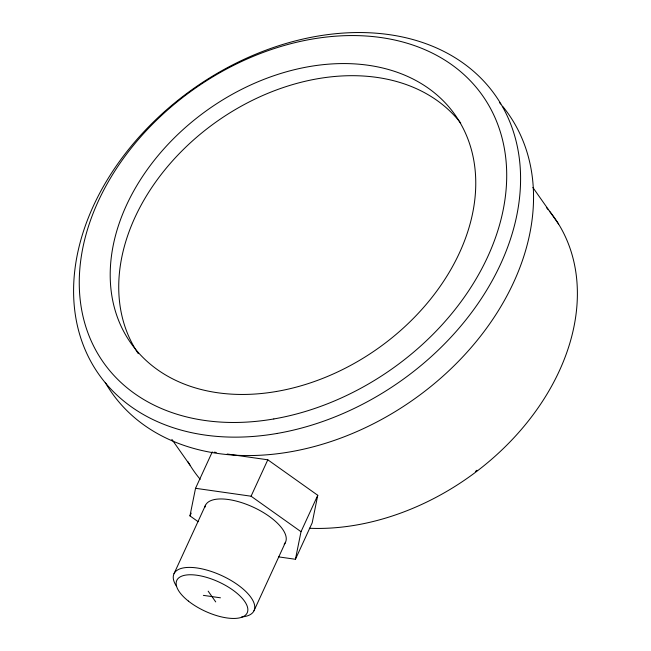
<?xml version="1.0" encoding="UTF-8"?>
<svg xmlns="http://www.w3.org/2000/svg" width="651" height="651" viewBox="0 0 651 651"><rect width="100%" height="100%" fill="white"/><g stroke="black" fill="none" stroke-linecap="round" stroke-linejoin="round"><path stroke-width="0.98" d="M198.14 521.695L189.954 515.885L195.536 488.299L212.283 451.892M278.571 556.874L295.432 559.274L301.014 531.696L317.761 495.289L267.813 459.801L227.158 454.016M317.761 495.289L312.179 522.867L295.432 559.274M189.954 515.885L191.207 513.151M174.012 573.702L205.496 505.257M195.536 488.299L251.066 496.208L267.813 459.801M253.988 610.768L285.472 542.324M214.269 452.176L216.246 452.461M203.372 595.372L220.445 597.805M251.066 496.208L301.014 531.696M532.868 187.48L558.55 223.985M171.864 439.376L189.954 465.099M208.174 591.173L215.725 601.915M176.462 586.201A44.073 18.35 24.7 0 1 193.884 567.607A44.073 18.35 24.7 0 1 246.916 592.605A44.073 18.35 24.7 0 1 241.684 616.953M204.813 507.479A44.073 18.35 24.7 0 1 253.426 507.251A44.073 18.35 24.7 0 1 284.161 544.252M549.534 211.258A220.331 162.888 -35.1 0 1 531.786 416.534A220.331 162.888 -35.1 0 1 309.331 528.262M200.207 479.331A220.331 162.888 -35.1 0 1 187.968 461.738M546.392 207.531A220.331 162.888 -35.1 0 1 548.297 209.752M502.605 106.268A242.408 179.212 -35.1 0 1 411.692 400.87A242.408 179.212 -35.1 0 1 105.283 382.544M499.439 102.532A242.408 179.212 -35.1 0 1 500.725 104.014M138.313 353.672A198.246 146.565 -35.1 0 1 215.473 122.469A198.246 146.565 -35.1 0 1 460.721 123.096M476.988 470.258A209.728 155.052 -35.1 0 1 475.376 471.487M188.351 601.052A38.775 16.145 24.7 0 0 247.168 612.908A38.775 16.145 24.7 0 0 200.459 575.85A38.775 16.145 24.7 0 0 188.351 601.052M276.602 391.446A198.246 146.565 -35.1 0 0 458.8 120.525A198.246 146.565 -35.1 0 0 143.513 175.021A198.246 146.565 -35.1 0 0 276.602 391.446M277.057 433.46A242.408 179.212 -35.1 0 0 499.838 102.183A242.408 179.212 -35.1 0 0 114.324 168.821A242.408 179.212 -35.1 0 0 277.057 433.46M273.835 418.951A231.813 171.376 -35.1 0 0 486.875 102.158A231.813 171.376 -35.1 0 0 118.213 165.883A231.813 171.376 -35.1 0 0 273.835 418.951"/></g></svg>
